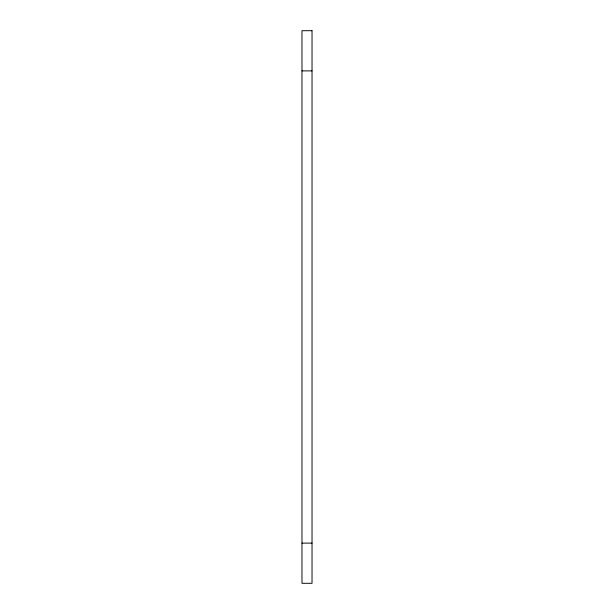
<?xml version="1.0" encoding="UTF-8"?>
<svg xmlns="http://www.w3.org/2000/svg" width="614" height="614" viewBox="0 0 614 614"><rect width="100%" height="100%" fill="white"/><g stroke="black" fill="none" stroke-linecap="round" stroke-linejoin="round"><path stroke-width="0.92" d="M301.973 70.886L312.027 70.886M301.973 543.114L312.027 543.114M312.027 30.7L301.973 30.7L301.973 583.3L312.027 583.3L312.027 30.7"/></g></svg>
